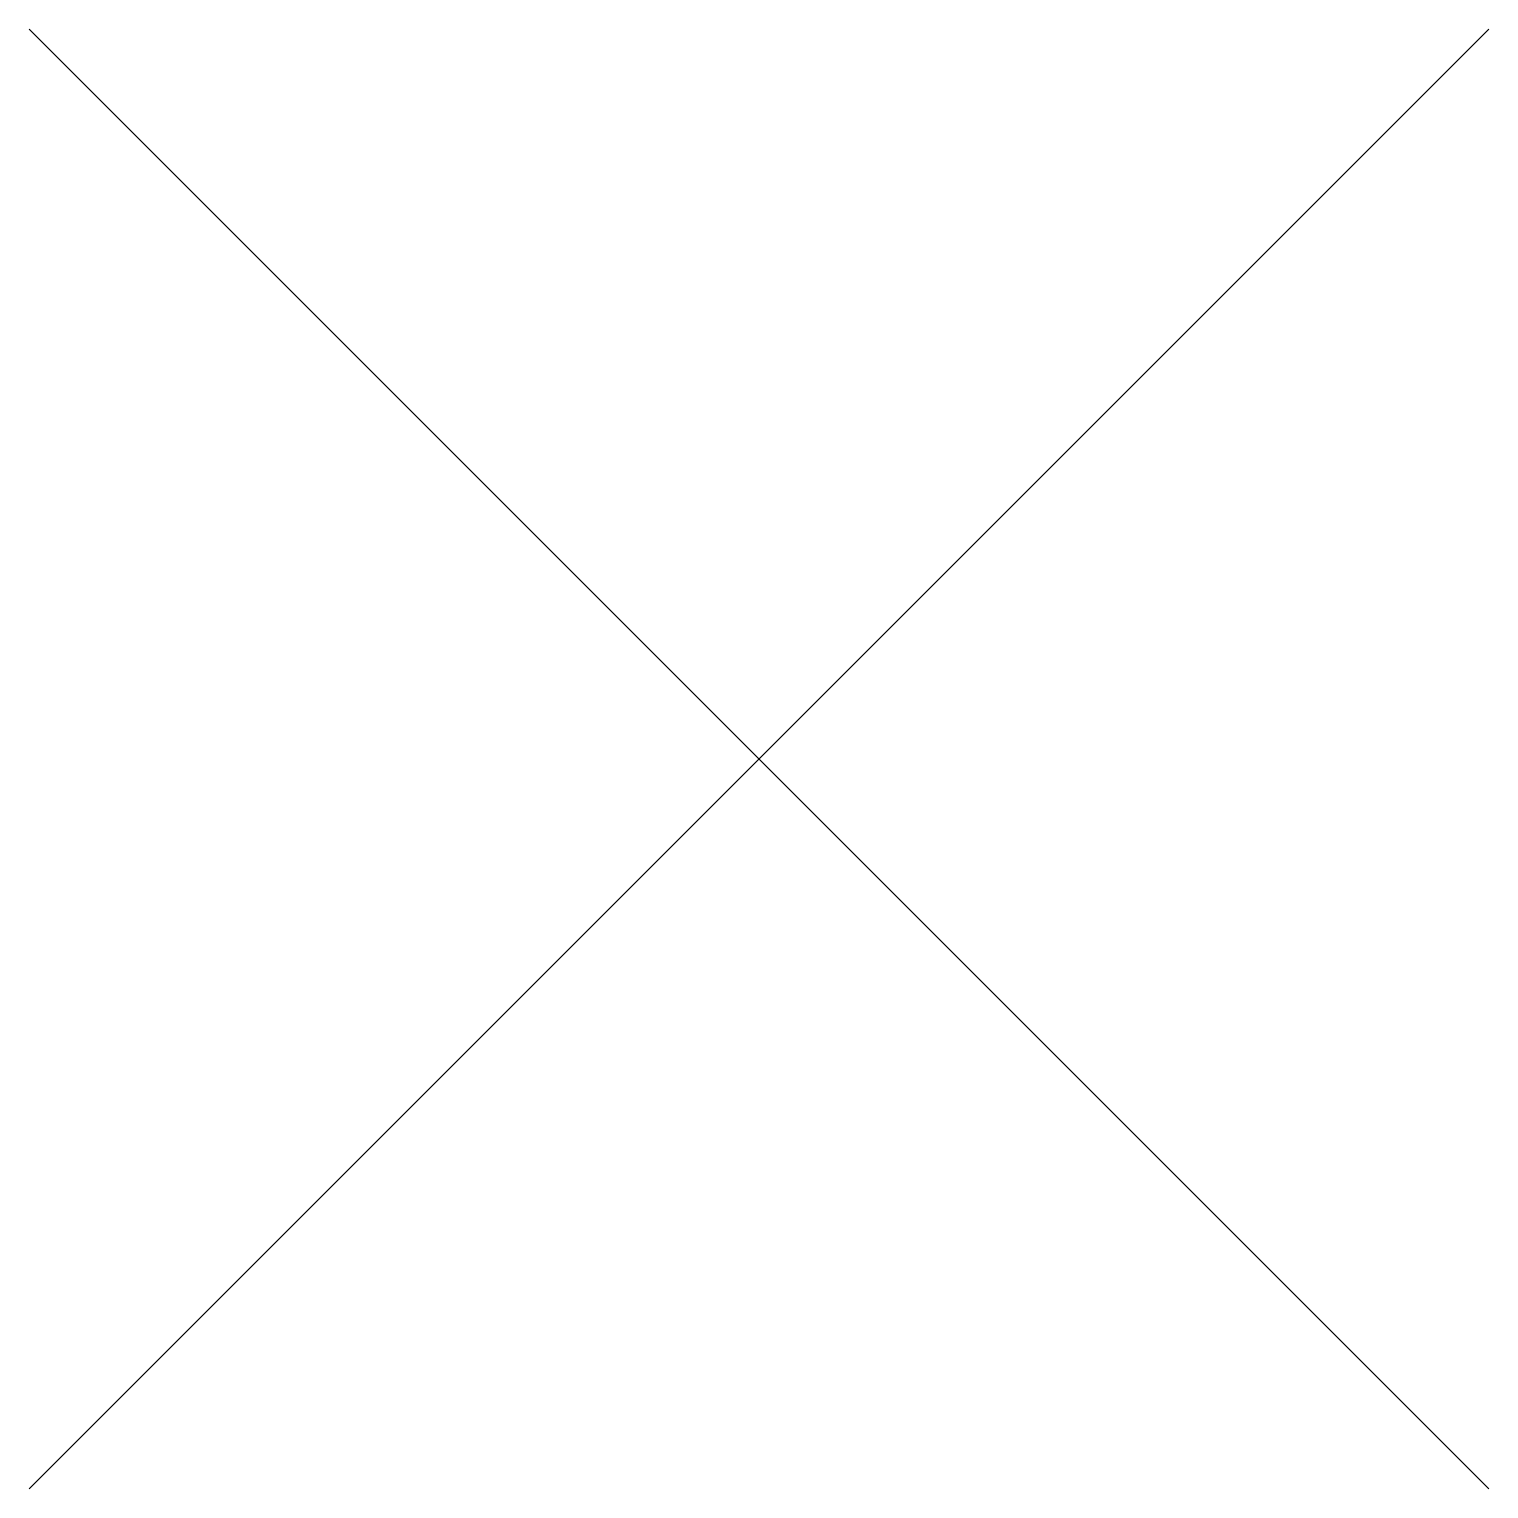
# Model space of a CAD drawing. Header units: metres. Extents: x -1 to 1, y -1 to 1.
import ezdxf

# ---------------------------------------------------------------- set-up
doc = ezdxf.new("R2010")
doc.units = ezdxf.units.M

msp = doc.modelspace()

# ---------------------------------------------------------------- linework, layer by layer
for p, q in [((-1, -1), (1, 1)), ((-1, 1), (1, -1))]:
    msp.add_line(p, q)

doc.saveas('drawing.dxf')
